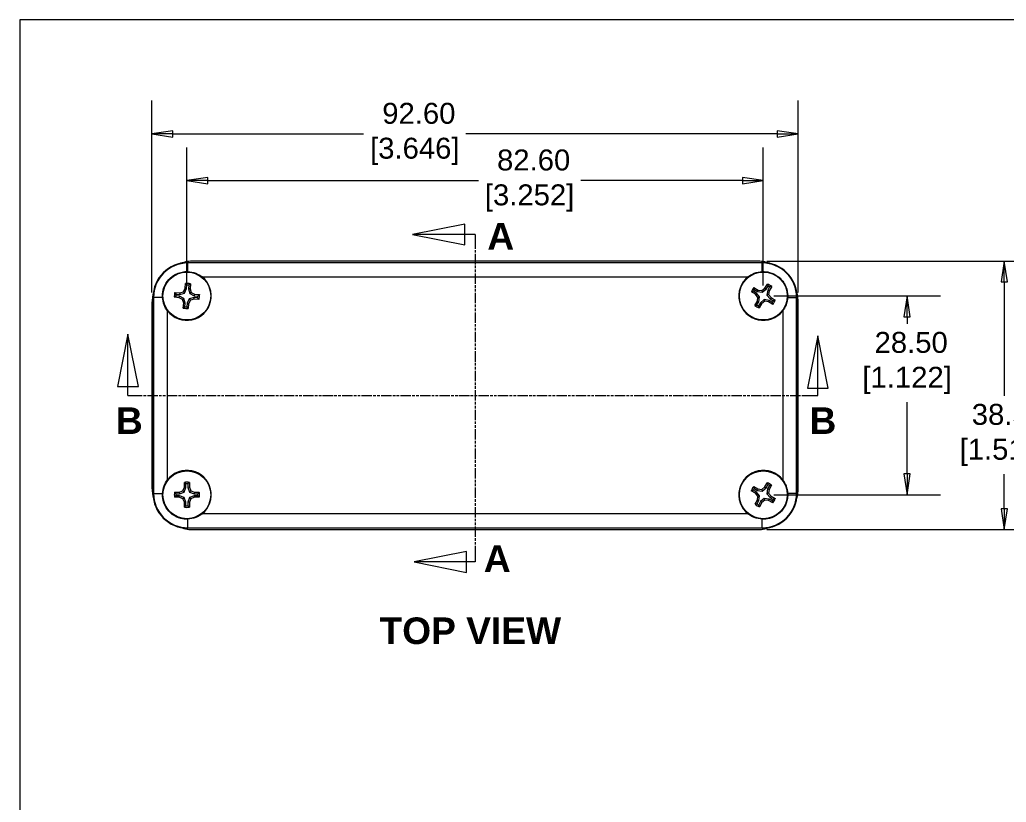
# Model space of a CAD drawing. Header units: millimetres. Extents: x 11 to 405, y 14 to 310.
# Drawn here: x 13.7 to 155, y 197.9 to 310.1 of the extents above; entities that cross this region are included whole.
import ezdxf

# ---------------------------------------------------------------- set-up
doc = ezdxf.new("R2010")
doc.units = ezdxf.units.MM
doc.header["$LTSCALE"] = 1.5
doc.linetypes.add('DOUBLE_DASH_CHAIN', pattern=[1.2403, 0.6614, -0.0827, 0.1654, -0.0827, 0.1654, -0.0827])
for name, color, linetype, lineweight in [('Dimension (ANSI)', 7, 'Continuous', 9), ('Section Line (ANSI)', 7, 'DOUBLE_DASH_CHAIN', 9), ('Sketch Geometry (ANSI)', 7, 'Continuous', 9), ('Symbol (ANSI)', 7, 'Continuous', 9), ('Visible (ANSI)', 7, 'Continuous', 9), ('Visible Narrow (ANSI)', 7, 'Continuous', 9)]:
    doc.layers.add(name, color=color, linetype=linetype, lineweight=lineweight)
doc.styles.add('Label Text (ANSI)', font='arialbd.ttf')
doc.styles.add('Note Text (ANSI)', font='arial.ttf')
doc.styles.add('Text Style20', font='arial.ttf')
doc.dimstyles.new('Default - mm (ANSI)', dxfattribs={"dimscale": 1.5, "dimtxt": 2, "dimasz": 2, "dimexe": 3.175, "dimexo": 1, "dimgap": 0.8, "dimtad": 0, "dimtih": 1, "dimtoh": 1, "dimrnd": 1e-08, "dimzin": 4, "dimdsep": 46, "dimtxsty": 'Note Text (ANSI)', "dimblk": 'Filled-1', "dimcen": 0.09, "dimdle": 10, "dimclrd": 256, "dimclre": 256, "dimclrt": 256, "dimadec": 1, "dimazin": 0, "dimtfac": 1.524, "dimtofl": 0, "dimtmove": 0, "dimatfit": 3, "dimfxl": 0, "dimtolj": 1, "dimtzin": 0, "dimlwd": -1, "dimlwe": -1, "dimarcsym": 0})

# ---------------------------------------------------------------- blocks, each defined once
blk = doc.blocks.new('Title Blocks HAMMOND')
at = {"layer": 'Sketch Geometry (ANSI)'}
for p, q in [((269.997, 206.727), (9.353, 206.727)), ((9.353, 206.727), (9.353, 9.64))]:
    blk.add_line(p, q, dxfattribs=at)
at = {"layer": 'Symbol (ANSI)', "style": 'Text Style20'}
blk.add_attdef('<TITLE>_001', (231.514, 16.349), '', height=5, dxfattribs=at)
blk = doc.blocks.new('2dTransSection0')
at = {"layer": 'Section Line (ANSI)', "linetype": 'Continuous'}
for p, q in [((19.439, 176.68), (18.439, 171.68)), ((19.439, 171.68), (19.439, 176.68)), ((20.439, 171.68), (19.439, 176.68)), ((85.348, 176.526), (84.348, 171.526)), ((85.348, 171.526), (85.348, 176.526)), ((86.348, 171.526), (85.348, 176.526)), ((18.439, 171.68), (20.439, 171.68)), ((19.439, 170.838), (19.439, 171.68)), ((19.439, 170.838), (20.806, 170.838)), ((83.981, 170.838), (85.348, 170.838)), ((84.348, 171.526), (86.348, 171.526)), ((85.348, 170.838), (85.348, 171.526))]:
    blk.add_line(p, q, dxfattribs=at)
at = {"layer": 'Section Line (ANSI)', "linetype": 'DOUBLE_DASH_CHAIN'}
blk.add_line((19.439, 170.838), (85.348, 170.838), dxfattribs=at)
at = {"layer": 'Section Line (ANSI)', "linetype": 'Continuous', "flags": 128}
for points in [[(20.439, 171.68), (19.439, 176.68), (18.439, 171.68), (20.439, 171.68)], [(86.348, 171.526), (85.348, 176.526), (84.348, 171.526), (86.348, 171.526)]]:
    blk.add_lwpolyline(points, dxfattribs=at)
at = {"layer": 'Section Line (ANSI)'}
for points in [[(20.439, 171.68), (19.439, 176.68), (18.439, 171.68), (20.439, 171.68)], [(86.348, 171.526), (85.348, 176.526), (84.348, 171.526), (86.348, 171.526)]]:
    blk.add_solid(points, dxfattribs=at)
at = {"layer": 'Section Line (ANSI)', "char_height": 2.54, "attachment_point": 7, "line_spacing_factor": 0.25, "style": 'Label Text (ANSI)'}
for insert in [(18.294, 167.151), (84.551, 167.151)]:
    blk.add_mtext('B', dxfattribs=dict(at, insert=insert))
blk = doc.blocks.new('2dTransSection1')
at = {"layer": 'Section Line (ANSI)', "linetype": 'Continuous'}
for p, q in [((51.63, 187.214), (46.63, 186.214)), ((51.63, 185.214), (51.63, 187.214)), ((51.63, 186.214), (46.63, 186.214)), ((46.63, 186.214), (51.63, 185.214)), ((52.606, 186.214), (51.63, 186.214)), ((52.606, 186.214), (52.606, 184.928)), ((51.784, 155.92), (46.784, 154.92)), ((51.784, 153.92), (51.784, 155.92)), ((52.606, 156.206), (52.606, 154.92)), ((51.784, 154.92), (46.784, 154.92)), ((46.784, 154.92), (51.784, 153.92)), ((52.606, 154.92), (51.784, 154.92))]:
    blk.add_line(p, q, dxfattribs=at)
at = {"layer": 'Section Line (ANSI)', "linetype": 'DOUBLE_DASH_CHAIN'}
blk.add_line((52.606, 186.214), (52.606, 154.92), dxfattribs=at)
at = {"layer": 'Section Line (ANSI)', "linetype": 'Continuous', "flags": 128}
for points in [[(51.63, 187.214), (46.63, 186.214), (51.63, 185.214), (51.63, 187.214)], [(51.784, 155.92), (46.784, 154.92), (51.784, 153.92), (51.784, 155.92)]]:
    blk.add_lwpolyline(points, dxfattribs=at)
at = {"layer": 'Section Line (ANSI)'}
for points in [[(51.63, 187.214), (46.63, 186.214), (51.63, 185.214), (51.63, 187.214)], [(51.784, 155.92), (46.784, 154.92), (51.784, 153.92), (51.784, 155.92)]]:
    blk.add_solid(points, dxfattribs=at)
at = {"layer": 'Section Line (ANSI)', "char_height": 2.54, "attachment_point": 7, "line_spacing_factor": 0.25, "style": 'Label Text (ANSI)'}
for insert in [(53.776, 184.776), (53.442, 153.968)]:
    blk.add_mtext('A', dxfattribs=dict(at, insert=insert))
blk = doc.blocks.new('Filled-1')
at = {"color": 0}
for p, q in [((0, 0), (-1, 0.15)), ((-1, 0.15), (-1, -0.15)), ((-1, 0), (0, 0)), ((-1, -0.15), (0, 0))]:
    blk.add_line(p, q, dxfattribs=at)
at = {"color": 0, "flags": 128}
blk.add_lwpolyline([(-1, -0.15), (0, 0), (-1, 0.15), (-1, -0.15)], dxfattribs=at)
at = {"color": 0}
blk.add_solid([(-1, -0.15), (0, 0), (-1, 0.15), (-1, -0.15)], dxfattribs=at)
blk = doc.blocks.new('*D12')
at = {"layer": 'Defpoints', "color": 0, "transparency": 16777216}
for p in [(125.21, 293.74), (32.61, 269.51), (125.21, 269.51)]:
    blk.add_point(p, dxfattribs=at)
at = {"layer": 'Dimension (ANSI)', "transparency": 16777216}
for p, q in [((32.61, 271.01), (32.61, 298.51)), ((125.21, 271.01), (125.21, 298.51)), ((35.61, 293.74), (62.94, 293.74)), ((122.21, 293.74), (77.6, 293.74))]:
    blk.add_line(p, q, dxfattribs=at)
at = {"layer": 'Dimension (ANSI)', "transparency": 16777216, "xscale": 3, "yscale": 3, "zscale": 3, "rotation": 180}
blk.add_blockref('Filled-1', (32.61, 293.74), dxfattribs=at)
at = {"layer": 'Dimension (ANSI)', "transparency": 16777216, "xscale": 3, "yscale": 3, "zscale": 3}
blk.add_blockref('Filled-1', (125.21, 293.74), dxfattribs=at)
at = {"layer": 'Dimension (ANSI)', "transparency": 16777216, "insert": (70.27, 293.74), "char_height": 3, "attachment_point": 5, "style": 'Note Text (ANSI)'}
blk.add_mtext('\\A1; 92.60\\P[3.646]', dxfattribs=at)
blk = doc.blocks.new('*D13')
at = {"layer": 'Defpoints', "color": 0, "transparency": 16777216}
for p in [(120.21, 287.05), (37.61, 270.51), (120.21, 270.51)]:
    blk.add_point(p, dxfattribs=at)
at = {"layer": 'Dimension (ANSI)', "transparency": 16777216}
for p, q in [((37.61, 272.01), (37.61, 291.81)), ((120.21, 272.01), (120.21, 291.81)), ((40.61, 287.05), (79.39, 287.05)), ((117.21, 287.05), (94.05, 287.05))]:
    blk.add_line(p, q, dxfattribs=at)
at = {"layer": 'Dimension (ANSI)', "transparency": 16777216, "xscale": 3, "yscale": 3, "zscale": 3, "rotation": 180}
blk.add_blockref('Filled-1', (37.61, 287.05), dxfattribs=at)
at = {"layer": 'Dimension (ANSI)', "transparency": 16777216, "xscale": 3, "yscale": 3, "zscale": 3}
blk.add_blockref('Filled-1', (120.21, 287.05), dxfattribs=at)
at = {"layer": 'Dimension (ANSI)', "transparency": 16777216, "insert": (86.72, 287.05), "char_height": 3, "attachment_point": 5, "style": 'Note Text (ANSI)'}
blk.add_mtext('\\A1; 82.60\\P[3.252]', dxfattribs=at)
blk = doc.blocks.new('*D14')
at = {"layer": 'Defpoints', "color": 0, "transparency": 16777216}
for p in [(120.21, 270.51), (120.21, 242.01), (140.82, 242.01)]:
    blk.add_point(p, dxfattribs=at)
at = {"layer": 'Dimension (ANSI)', "transparency": 16777216}
for p, q in [((121.71, 270.51), (145.58, 270.51)), ((140.82, 267.51), (140.82, 266.53)), ((140.82, 245.01), (140.82, 255.28)), ((121.71, 242.01), (145.58, 242.01))]:
    blk.add_line(p, q, dxfattribs=at)
at = {"layer": 'Dimension (ANSI)', "transparency": 16777216, "xscale": 3, "yscale": 3, "zscale": 3}
for p, rotation in [((140.82, 270.51), 90), ((140.82, 242.01), 270)]:
    blk.add_blockref('Filled-1', p, dxfattribs=dict(at, rotation=rotation))
at = {"layer": 'Dimension (ANSI)', "transparency": 16777216, "insert": (140.82, 260.9), "char_height": 3, "attachment_point": 5, "style": 'Note Text (ANSI)'}
blk.add_mtext('\\A1; 28.50\\P[1.122]', dxfattribs=at)
blk = doc.blocks.new('*D15')
at = {"layer": 'Defpoints', "color": 0, "transparency": 16777216}
for p in [(119.21, 275.51), (119.21, 237.01), (154.75, 237.01)]:
    blk.add_point(p, dxfattribs=at)
at = {"layer": 'Dimension (ANSI)', "transparency": 16777216}
for p, q in [((120.71, 275.51), (159.51, 275.51)), ((154.75, 272.51), (154.75, 256.2)), ((154.75, 240.01), (154.75, 244.95)), ((120.71, 237.01), (159.51, 237.01))]:
    blk.add_line(p, q, dxfattribs=at)
at = {"layer": 'Dimension (ANSI)', "transparency": 16777216, "xscale": 3, "yscale": 3, "zscale": 3}
for p, rotation in [((154.75, 275.51), 90), ((154.75, 237.01), 270)]:
    blk.add_blockref('Filled-1', p, dxfattribs=dict(at, rotation=rotation))
at = {"layer": 'Dimension (ANSI)', "transparency": 16777216, "insert": (154.75, 250.58), "char_height": 3, "attachment_point": 5, "style": 'Note Text (ANSI)'}
blk.add_mtext('\\A1; 38.50\\P[1.516]', dxfattribs=at)

msp = doc.modelspace()

# ---------------------------------------------------------------- linework, layer by layer
at = {"layer": 'Visible (ANSI)'}
for p, q in [((37.76, 275.307), (120.06, 275.307)), ((119.21, 275.507), (38.61, 275.507)), ((37.104, 271.115), (37.354, 271.618)), ((37.26, 270.927), (37.573, 271.555)), ((37.354, 271.618), (37.416, 272.3)), ((37.354, 271.618), (37.573, 271.555)), ((37.573, 271.555), (37.622, 272.087)), ((37.884, 272.063), (37.835, 271.531)), ((38.062, 271.553), (37.835, 271.531)), ((37.835, 271.531), (38.029, 270.857)), ((38.124, 272.236), (38.062, 271.553)), ((38.062, 271.553), (38.217, 271.013)), ((118.864, 271.708), (119.455, 271.361)), ((120.01, 271.272), (120.45, 271.621)), ((120.072, 271.035), (120.622, 271.472)), ((120.45, 271.621), (120.796, 272.213)), ((120.45, 271.621), (120.622, 271.472)), ((120.622, 271.472), (120.891, 271.932)), ((121.119, 271.799), (120.849, 271.339)), ((121.41, 271.853), (121.063, 271.262)), ((32.76, 242.207), (32.76, 270.307)), ((36.499, 270.252), (35.817, 270.314)), ((35.881, 271.022), (36.564, 270.96)), ((36.562, 270.471), (36.03, 270.52)), ((36.054, 270.782), (36.586, 270.733)), ((36.499, 270.252), (36.562, 270.471)), ((37.002, 270.002), (36.499, 270.252)), ((37.19, 270.158), (36.562, 270.471)), ((36.564, 270.96), (37.104, 271.115)), ((36.564, 270.96), (36.586, 270.733)), ((36.586, 270.733), (37.26, 270.927)), ((37.002, 270.002), (37.19, 270.158)), ((37.104, 271.115), (37.26, 270.927)), ((37.384, 269.484), (37.19, 270.158)), ((37.959, 270.088), (37.646, 269.46)), ((38.634, 270.282), (37.959, 270.088)), ((38.115, 269.9), (37.959, 270.088)), ((38.217, 271.013), (38.029, 270.857)), ((38.029, 270.857), (38.657, 270.544)), ((38.655, 270.055), (38.115, 269.9)), ((38.217, 271.013), (38.72, 270.763)), ((38.655, 270.055), (38.634, 270.282)), ((39.165, 270.233), (38.634, 270.282)), ((39.338, 269.993), (38.655, 270.055)), ((38.72, 270.763), (38.657, 270.544)), ((38.657, 270.544), (39.189, 270.495)), ((38.72, 270.763), (39.403, 270.701)), ((119.096, 270.748), (118.504, 271.094)), ((119.245, 270.92), (118.785, 271.189)), ((118.918, 271.417), (119.378, 271.147)), ((119.096, 270.748), (119.245, 270.92)), ((119.445, 270.308), (119.096, 270.748)), ((119.682, 270.37), (119.245, 270.92)), ((119.356, 269.753), (119.445, 270.308)), ((119.455, 271.361), (119.378, 271.147)), ((119.378, 271.147), (120.072, 271.035)), ((119.445, 270.308), (119.682, 270.37)), ((119.455, 271.361), (120.01, 271.272)), ((119.57, 269.676), (119.682, 270.37)), ((120.01, 271.272), (120.072, 271.035)), ((120.849, 271.339), (120.737, 270.645)), ((120.974, 270.707), (120.737, 270.645)), ((120.737, 270.645), (121.174, 270.095)), ((121.063, 271.262), (120.849, 271.339)), ((121.063, 271.262), (120.974, 270.707)), ((120.974, 270.707), (121.323, 270.267)), ((121.323, 270.267), (121.174, 270.095)), ((121.174, 270.095), (121.634, 269.826)), ((121.323, 270.267), (121.915, 269.921)), ((125.06, 270.307), (125.06, 242.207)), ((32.61, 269.507), (32.61, 243.007)), ((37.157, 269.462), (37.002, 270.002)), ((37.095, 268.779), (37.157, 269.462)), ((37.157, 269.462), (37.384, 269.484)), ((37.335, 268.952), (37.384, 269.484)), ((37.646, 269.46), (37.598, 268.928)), ((37.865, 269.397), (37.646, 269.46)), ((37.865, 269.397), (37.803, 268.714)), ((38.115, 269.9), (37.865, 269.397)), ((119.009, 269.162), (119.356, 269.753)), ((119.3, 269.216), (119.57, 269.676)), ((119.356, 269.753), (119.57, 269.676)), ((119.797, 269.543), (119.528, 269.083)), ((119.969, 269.394), (119.623, 268.802)), ((120.347, 269.98), (119.797, 269.543)), ((119.969, 269.394), (119.797, 269.543)), ((120.409, 269.743), (119.969, 269.394)), ((121.041, 269.868), (120.347, 269.98)), ((120.409, 269.743), (120.347, 269.98)), ((120.964, 269.654), (120.409, 269.743)), ((120.964, 269.654), (121.041, 269.868)), ((121.555, 269.307), (120.964, 269.654)), ((121.501, 269.598), (121.041, 269.868)), ((125.21, 243.007), (125.21, 269.507)), ((37.254, 243.09), (37.254, 243.775)), ((37.478, 243.048), (37.478, 243.581)), ((37.741, 243.581), (37.741, 243.048)), ((37.965, 243.775), (37.965, 243.09)), ((118.843, 243.184), (119.441, 242.848)), ((120.43, 243.125), (120.766, 243.723)), ((120.605, 242.979), (120.866, 243.444)), ((121.096, 243.315), (120.834, 242.85)), ((121.386, 243.374), (121.05, 242.776)), ((35.842, 242.363), (36.527, 242.363)), ((36.036, 242.139), (36.569, 242.139)), ((36.569, 241.876), (36.036, 241.876)), ((36.527, 242.363), (37.051, 242.566)), ((36.527, 242.363), (36.569, 242.139)), ((36.527, 241.652), (36.569, 241.876)), ((36.569, 242.139), (37.224, 242.393)), ((37.224, 241.622), (36.569, 241.876)), ((37.051, 242.566), (37.254, 243.09)), ((37.051, 242.566), (37.224, 242.393)), ((37.224, 242.393), (37.478, 243.048)), ((37.254, 243.09), (37.478, 243.048)), ((37.965, 243.09), (37.741, 243.048)), ((37.741, 243.048), (37.995, 242.393)), ((37.965, 243.09), (38.168, 242.566)), ((38.168, 242.566), (37.995, 242.393)), ((37.995, 242.393), (38.65, 242.139)), ((38.65, 241.876), (37.995, 241.622)), ((38.168, 242.566), (38.692, 242.363)), ((38.692, 242.363), (38.65, 242.139)), ((38.65, 242.139), (39.184, 242.139)), ((38.692, 241.652), (38.65, 241.876)), ((39.184, 241.876), (38.65, 241.876)), ((38.692, 242.363), (39.378, 242.363)), ((119.092, 242.228), (118.494, 242.564)), ((119.238, 242.403), (118.773, 242.664)), ((118.902, 242.894), (119.367, 242.632)), ((119.092, 242.228), (119.238, 242.403)), ((119.449, 241.794), (119.092, 242.228)), ((119.684, 241.86), (119.238, 242.403)), ((119.441, 242.848), (119.367, 242.632)), ((119.367, 242.632), (120.062, 242.533)), ((119.369, 241.239), (119.449, 241.794)), ((119.441, 242.848), (119.996, 242.768)), ((119.449, 241.794), (119.684, 241.86)), ((119.585, 241.165), (119.684, 241.86)), ((119.996, 242.768), (120.43, 243.125)), ((119.996, 242.768), (120.062, 242.533)), ((120.062, 242.533), (120.605, 242.979)), ((120.43, 243.125), (120.605, 242.979)), ((120.834, 242.85), (120.735, 242.155)), ((120.971, 242.221), (120.735, 242.155)), ((120.735, 242.155), (121.181, 241.612)), ((121.05, 242.776), (120.834, 242.85)), ((121.05, 242.776), (120.971, 242.221)), ((120.971, 242.221), (121.327, 241.787)), ((121.327, 241.787), (121.181, 241.612)), ((121.327, 241.787), (121.925, 241.451)), ((36.527, 241.652), (35.842, 241.652)), ((37.051, 241.449), (36.527, 241.652)), ((37.051, 241.449), (37.224, 241.622)), ((37.254, 240.925), (37.051, 241.449)), ((37.478, 240.967), (37.224, 241.622)), ((37.254, 240.925), (37.478, 240.967)), ((37.254, 240.239), (37.254, 240.925)), ((37.478, 240.434), (37.478, 240.967)), ((37.995, 241.622), (37.741, 240.967)), ((37.965, 240.925), (37.741, 240.967)), ((37.741, 240.967), (37.741, 240.434)), ((38.168, 241.449), (37.965, 240.925)), ((37.965, 240.925), (37.965, 240.239)), ((38.168, 241.449), (37.995, 241.622)), ((38.692, 241.652), (38.168, 241.449)), ((39.378, 241.652), (38.692, 241.652)), ((119.033, 240.641), (119.369, 241.239)), ((119.323, 240.7), (119.585, 241.165)), ((119.369, 241.239), (119.585, 241.165)), ((119.814, 241.036), (119.553, 240.571)), ((119.989, 240.89), (119.653, 240.292)), ((120.357, 241.482), (119.814, 241.036)), ((119.989, 240.89), (119.814, 241.036)), ((120.423, 241.247), (119.989, 240.89)), ((121.052, 241.383), (120.357, 241.482)), ((120.423, 241.247), (120.357, 241.482)), ((120.978, 241.167), (120.423, 241.247)), ((120.978, 241.167), (121.052, 241.383)), ((121.576, 240.831), (120.978, 241.167)), ((121.517, 241.121), (121.052, 241.383)), ((121.181, 241.612), (121.646, 241.351)), ((120.06, 237.207), (37.76, 237.207)), ((38.61, 237.007), (119.21, 237.007))]:
    msp.add_line(p, q, dxfattribs=at)
for centre in [(37.61, 270.507), (120.21, 270.507), (37.61, 242.007), (120.21, 242.007)]:
    msp.add_circle(centre, 3.429, dxfattribs=at)
for centre, radius, start, end in [((37.76, 270.307), 5, 90, 180), ((38.61, 269.507), 6, 90, 108.69155), ((119.21, 269.507), 6, 71.30845, 90), ((120.06, 270.307), 5, 0, 90), ((37.61, 270.507), 3.5, 217.44073, 51.23284), ((120.21, 270.507), 3.5, 128.76716, 322.55927), ((37.61, 270.507), 1.803, 73.41024, 96.1548), ((37.61, 270.507), 1.579, 80.00078, 89.56427), ((120.21, 270.507), 1.803, 138.27142, 161.01598), ((120.21, 270.507), 1.803, 48.27142, 71.01598), ((120.21, 270.507), 1.579, 54.86196, 64.42545), ((38.61, 269.507), 6, 164.77986, 180), ((37.61, 270.507), 1.803, 163.41024, 186.1548), ((37.61, 270.507), 1.579, 170.00078, 179.56427), ((37.61, 270.507), 1.579, 350.00078, 359.56427), ((37.61, 270.507), 1.803, 343.41024, 6.1548), ((120.21, 270.507), 1.579, 144.86196, 154.42545), ((119.21, 269.507), 6, 0, 15.22014), ((37.61, 270.507), 1.803, 253.41024, 276.1548), ((37.61, 270.507), 1.579, 260.00078, 269.56427), ((120.21, 270.507), 1.803, 228.27142, 251.01598), ((120.21, 270.507), 1.579, 234.86196, 244.42545), ((120.21, 270.507), 1.579, 324.86196, 334.42545), ((120.21, 270.507), 1.803, 318.27142, 341.01598), ((37.61, 242.007), 3.5, 308.76716, 142.55927), ((120.21, 242.007), 3.5, 37.44073, 231.23284), ((37.61, 242.007), 1.803, 78.62772, 101.37228), ((37.61, 242.007), 1.579, 85.21825, 94.78175), ((120.21, 242.007), 1.803, 139.27201, 162.01658), ((120.21, 242.007), 1.803, 49.27201, 72.01658), ((120.21, 242.007), 1.579, 55.86255, 65.42604), ((38.61, 243.007), 6, 180, 195.22014), ((37.76, 242.207), 5, 180, 270), ((37.61, 242.007), 1.803, 168.62772, 191.37228), ((37.61, 242.007), 1.579, 175.21825, 184.78175), ((37.61, 242.007), 1.579, 355.21825, 4.78175), ((37.61, 242.007), 1.803, 348.62772, 11.37228), ((120.21, 242.007), 1.579, 145.86255, 155.42604), ((120.06, 242.207), 5, 270, 0), ((119.21, 243.007), 6, 344.77986, 0), ((37.61, 242.007), 1.579, 265.21825, 274.78175), ((120.21, 242.007), 1.803, 229.27201, 252.01658), ((120.21, 242.007), 1.579, 235.86255, 245.42604), ((120.21, 242.007), 1.579, 325.86255, 335.42604), ((120.21, 242.007), 1.803, 319.27201, 342.01658), ((37.61, 242.007), 1.803, 258.62772, 281.37228), ((38.61, 243.007), 6, 251.30845, 270), ((119.21, 243.007), 6, 270, 288.69155)]:
    msp.add_arc(centre, radius, start, end, dxfattribs=at)
for points, knots in [([(34.115, 270.307), (34.101, 270.556), (34.113, 270.806), (34.222, 271.496), (34.377, 271.921), (34.84, 272.695), (35.147, 273.035), (35.51, 273.307), (35.718, 273.464), (35.944, 273.597), (36.418, 273.809), (36.665, 273.887), (37.195, 273.994), (37.478, 274.016), (37.76, 274.004)], [-0.34566994, -0.34566994, -0.34566994, -0.34566994, -0.27059058, -0.27059058, -0.13610252, -0.13610252, 0, 0, 0, 0.07834506, 0.07834506, 0.15577051, 0.15577051, 0.24070596, 0.24070596, 0.24070596, 0.24070596]), ([(37.76, 274.004), (38.142, 273.988), (38.538, 273.905), (39.232, 273.628), (39.537, 273.449), (39.801, 273.236)], [1.70295553, 1.70295553, 1.70295553, 1.70295553, 1.81633449, 1.81633449, 1.91603764, 1.91603764, 1.91603764, 1.91603764]), ([(118.018, 273.236), (118.282, 273.449), (118.587, 273.628), (119.281, 273.905), (119.677, 273.988), (120.06, 274.004)], [1.46005994, 1.46005994, 1.46005994, 1.46005994, 1.5597631, 1.5597631, 1.67314205, 1.67314205, 1.67314205, 1.67314205]), ([(120.06, 274.004), (120.408, 274.019), (120.757, 273.982), (121.534, 273.779), (121.947, 273.58), (122.31, 273.307), (122.518, 273.151), (122.709, 272.971), (123.045, 272.575), (123.19, 272.361), (123.526, 271.72), (123.657, 271.269), (123.711, 270.639), (123.713, 270.473), (123.704, 270.307)], [-0.24102672, -0.24102672, -0.24102672, -0.24102672, -0.13610252, -0.13610252, 0, 0, 0, 0.07834506, 0.07834506, 0.15577051, 0.15577051, 0.29542924, 0.29542924, 0.3453499, 0.3453499, 0.3453499, 0.3453499]), ([(34.831, 268.38), (34.637, 268.632), (34.473, 268.92), (34.216, 269.573), (34.136, 269.946), (34.115, 270.307)], [1.45164517, 1.45164517, 1.45164517, 1.45164517, 1.54483354, 1.54483354, 1.65158056, 1.65158056, 1.65158056, 1.65158056]), ([(123.704, 270.307), (123.683, 269.946), (123.603, 269.573), (123.346, 268.92), (123.182, 268.632), (122.988, 268.38)], [1.69124382, 1.69124382, 1.69124382, 1.69124382, 1.79799083, 1.79799083, 1.8911792, 1.8911792, 1.8911792, 1.8911792]), ([(34.115, 242.207), (34.136, 242.569), (34.216, 242.942), (34.473, 243.595), (34.637, 243.883), (34.831, 244.135)], [1.69124382, 1.69124382, 1.69124382, 1.69124382, 1.79799083, 1.79799083, 1.8911792, 1.8911792, 1.8911792, 1.8911792]), ([(122.988, 244.135), (123.182, 243.883), (123.346, 243.595), (123.603, 242.942), (123.683, 242.569), (123.704, 242.207)], [1.45164517, 1.45164517, 1.45164517, 1.45164517, 1.54483354, 1.54483354, 1.65158056, 1.65158056, 1.65158056, 1.65158056]), ([(37.76, 238.511), (37.414, 238.496), (37.069, 238.532), (36.294, 238.733), (35.881, 238.931), (35.148, 239.477), (34.837, 239.822), (34.364, 240.618), (34.208, 241.061), (34.112, 241.75), (34.102, 241.979), (34.115, 242.207)], [-1.34424144, -1.34424144, -1.34424144, -1.34424144, -1.24027652, -1.24027652, -1.10418807, -1.10418807, -0.96602678, -0.96602678, -0.82646221, -0.82646221, -0.75749376, -0.75749376, -0.75749376, -0.75749376]), ([(123.704, 242.207), (123.718, 241.962), (123.706, 241.715), (123.599, 241.028), (123.446, 240.602), (122.985, 239.827), (122.679, 239.487), (121.95, 238.936), (121.531, 238.734), (120.75, 238.532), (120.404, 238.496), (120.06, 238.511)], [-1.44888362, -1.44888362, -1.44888362, -1.44888362, -1.37475702, -1.37475702, -1.24027652, -1.24027652, -1.10418807, -1.10418807, -0.96602678, -0.96602678, -0.86214713, -0.86214713, -0.86214713, -0.86214713]), ([(39.801, 239.279), (39.537, 239.066), (39.232, 238.887), (38.538, 238.61), (38.142, 238.527), (37.76, 238.511)], [1.46005994, 1.46005994, 1.46005994, 1.46005994, 1.5597631, 1.5597631, 1.67314205, 1.67314205, 1.67314205, 1.67314205]), ([(120.06, 238.511), (119.677, 238.527), (119.281, 238.61), (118.587, 238.887), (118.282, 239.066), (118.018, 239.279)], [1.70295553, 1.70295553, 1.70295553, 1.70295553, 1.81633449, 1.81633449, 1.91603764, 1.91603764, 1.91603764, 1.91603764])]:
    msp.add_open_spline(points, degree=3, knots=knots, dxfattribs=at)
for points in [[(37.416, 272.3), (37.525, 272.193), (37.622, 272.087)], [(38.124, 272.236), (37.998, 272.15), (37.884, 272.063)], [(118.864, 271.708), (118.887, 271.557), (118.918, 271.417)], [(120.796, 272.213), (120.849, 272.069), (120.891, 271.932)], [(121.41, 271.853), (121.259, 271.83), (121.119, 271.799)], [(36.03, 270.52), (35.924, 270.423), (35.817, 270.314)], [(35.881, 271.022), (35.967, 270.896), (36.054, 270.782)], [(39.338, 269.993), (39.252, 270.119), (39.165, 270.233)], [(39.403, 270.701), (39.295, 270.592), (39.189, 270.495)], [(118.785, 271.189), (118.648, 271.147), (118.504, 271.094)], [(37.095, 268.779), (37.221, 268.865), (37.335, 268.952)], [(37.803, 268.714), (37.694, 268.822), (37.598, 268.928)], [(119.009, 269.162), (119.16, 269.185), (119.3, 269.216)], [(119.623, 268.802), (119.57, 268.946), (119.528, 269.083)], [(121.555, 269.307), (121.532, 269.458), (121.501, 269.598)], [(121.915, 269.921), (121.771, 269.868), (121.634, 269.826)], [(37.254, 243.775), (37.372, 243.678), (37.478, 243.581)], [(37.965, 243.775), (37.847, 243.678), (37.741, 243.581)], [(118.843, 243.184), (118.869, 243.033), (118.902, 242.894)], [(120.766, 243.723), (120.822, 243.58), (120.866, 243.444)], [(121.386, 243.374), (121.235, 243.348), (121.096, 243.315)], [(35.842, 242.363), (35.939, 242.245), (36.036, 242.139)], [(36.036, 241.876), (35.939, 241.77), (35.842, 241.652)], [(39.378, 242.363), (39.281, 242.245), (39.184, 242.139)], [(39.378, 241.652), (39.281, 241.77), (39.184, 241.876)], [(118.773, 242.664), (118.637, 242.62), (118.494, 242.564)], [(37.254, 240.239), (37.372, 240.337), (37.478, 240.434)], [(37.965, 240.239), (37.847, 240.337), (37.741, 240.434)], [(119.033, 240.641), (119.184, 240.667), (119.323, 240.7)], [(119.653, 240.292), (119.597, 240.435), (119.553, 240.571)], [(121.576, 240.831), (121.55, 240.982), (121.517, 241.121)], [(121.925, 241.451), (121.782, 241.395), (121.646, 241.351)]]:
    msp.add_open_spline(points, degree=2, dxfattribs=at)
at = {"layer": 'Visible Narrow (ANSI)'}
for p, q in [((37.76, 275.307), (37.76, 275.235)), ((37.76, 274.004), (37.76, 275.235)), ((120.06, 275.235), (37.76, 275.235)), ((120.06, 275.307), (120.06, 275.235)), ((120.06, 274.004), (120.06, 275.235)), ((39.801, 273.236), (118.018, 273.236)), ((32.76, 270.307), (32.832, 270.307)), ((34.115, 270.307), (32.832, 270.307)), ((32.832, 270.307), (32.832, 242.207)), ((123.704, 270.307), (124.987, 270.307)), ((125.06, 270.307), (124.987, 270.307)), ((124.987, 242.207), (124.987, 270.307)), ((34.831, 244.135), (34.831, 268.38)), ((122.988, 268.38), (122.988, 244.135)), ((32.76, 242.207), (32.832, 242.207)), ((32.832, 242.207), (34.115, 242.207)), ((124.987, 242.207), (123.704, 242.207)), ((125.06, 242.207), (124.987, 242.207)), ((118.018, 239.279), (39.801, 239.279)), ((37.76, 237.28), (37.76, 238.511)), ((120.06, 237.28), (120.06, 238.511)), ((37.76, 237.207), (37.76, 237.28)), ((37.76, 237.28), (120.06, 237.28)), ((120.06, 237.207), (120.06, 237.28))]:
    msp.add_line(p, q, dxfattribs=at)
for centre, start, end in [((37.76, 270.307), 90, 180), ((120.06, 270.307), 0, 90), ((37.76, 242.207), 180, 270), ((120.06, 242.207), 270, 0)]:
    msp.add_arc(centre, 4.928, start, end, dxfattribs=at)

# ---------------------------------------------------------------- block references
at = {"xscale": 1.5, "yscale": 1.5, "zscale": 1.5}
msp.add_blockref('Title Blocks HAMMOND', (-0.373, 0.019), dxfattribs=at)
at = {"layer": 'Section Line (ANSI)', "xscale": 1.5, "yscale": 1.5, "zscale": 1.5}
for name in ['2dTransSection1', '2dTransSection0']:
    msp.add_blockref(name, (0, 0), dxfattribs=at)

# ---------------------------------------------------------------- texts
at = {"layer": 'Symbol (ANSI)', "insert": (65.215, 220.558), "char_height": 3.81, "attachment_point": 7, "line_spacing_factor": 0.25, "style": 'Label Text (ANSI)'}
msp.add_mtext('TOP VIEW', dxfattribs=at)

# ---------------------------------------------------------------- dimensions: what is measured, and where the dimension line sits
at = {"layer": 'Dimension (ANSI)'}
for base, p1, p2, angle, text, override, picture, middle in [((125.21, 293.744), (32.61, 269.507), (125.21, 269.507), 180, ' <>\\X[3.646]', {"dimgap": 0.8, "dimtih": 0, "dimtoh": 0, "dimdec": 2, "dimpost": '\\X', "dimtol": 0, "dimlim": 0, "dimtp": 0, "dimtm": 0, "dimtdec": 2, "dimatfit": 1}, '*D12', (70.272, 293.744)), ((120.21, 287.051), (37.61, 270.507), (120.21, 270.507), 180, ' <>\\X[3.252]', {"dimgap": 0.8, "dimtih": 0, "dimtoh": 0, "dimdec": 2, "dimpost": '\\X', "dimtol": 0, "dimlim": 0, "dimtp": 0, "dimtm": 0, "dimtdec": 2, "dimatfit": 1}, '*D13', (86.718, 287.051)), ((154.75, 237.007), (119.21, 275.507), (119.21, 237.007), 90, ' <>\\X[1.516]', {"dimgap": 0.8, "dimdec": 2, "dimpost": '\\X', "dimtol": 0, "dimlim": 0, "dimtp": 0, "dimtm": 0, "dimtdec": 2, "dimatfit": 1}, '*D15', (154.75, 250.575)), ((140.818, 242.007), (120.21, 270.507), (120.21, 242.007), 90, ' <>\\X[1.122]', {"dimgap": 0.8, "dimdec": 2, "dimpost": '\\X', "dimtol": 0, "dimlim": 0, "dimtp": 0, "dimtm": 0, "dimtdec": 2, "dimatfit": 1}, '*D14', (140.818, 260.905))]:
    dim = msp.add_linear_dim(base=base, p1=p1, p2=p2, angle=angle, text=text, dimstyle='Default - mm (ANSI)', override=override, dxfattribs=at)
    dim.commit()
    dim.dimension.update_dxf_attribs({"geometry": picture, "text_midpoint": middle, "dimtype": 160})

doc.saveas('drawing.dxf')
